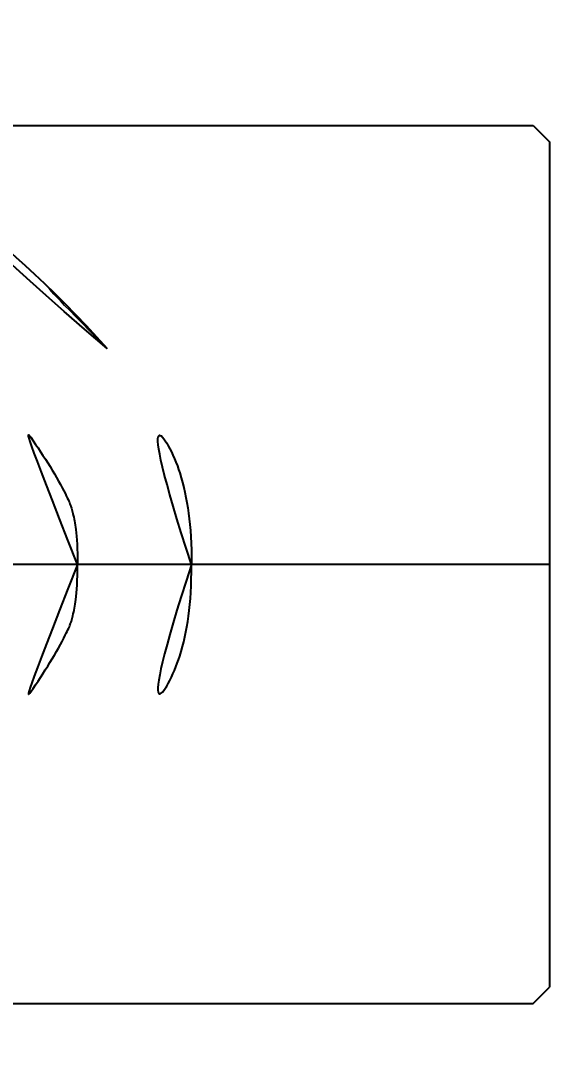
# Model space of a CAD drawing. Extents: x 16296677952 to 16296679688, y -37409618576 to -37409617304.
# Drawn here: x 16296678797.78 to 16296678814.03, y -37409618165.63 to -37409618134.05 of the extents above; entities that cross this region are included whole.
import ezdxf

# ---------------------------------------------------------------- set-up
doc = ezdxf.new("R2010")
doc.units = 0
doc.header["$LTSCALE"] = 10
doc.header["$MEASUREMENT"] = 0
doc.header["$PDMODE"] = 3
doc.header["$PDSIZE"] = -10
doc.linetypes.add('HIDDEN2', pattern=[4.7625, 3.175, -1.5875])
doc.layers.get('0').update_dxf_attribs({"linetype": 'CONTINUOUS'})
doc.layers.get('DEFPOINTS').update_dxf_attribs({"linetype": 'CONTINUOUS'})
doc.layers.add('Default', color=7, linetype='CONTINUOUS')
doc.styles.add('Daelim Dimension', font='')
doc.styles.get('Daelim Dimension').set_extended_font_data('NanumGothic')
doc.dimstyles.new('DEFAULT', dxfattribs={"dimscale": 2, "dimtxt": 2, "dimasz": 2, "dimexe": 0, "dimexo": 2, "dimgap": 1, "dimtad": 1, "dimdec": 1, "dimzin": 9, "dimdsep": 46, "dimtxsty": 'Daelim Dimension', "dimcen": 0.5, "dimclrd": 252, "dimclre": 252, "dimclrt": 3, "dimadec": 1, "dimazin": 0, "dimtfac": 1, "dimtdec": 1, "dimtix": 1, "dimtmove": 0, "dimatfit": 3, "dimfxl": 1, "dimtolj": 1, "dimtzin": 1, "dimlwd": 9, "dimlwe": 9, "dimarcsym": 0})

# ---------------------------------------------------------------- blocks, each defined once
blk = doc.blocks.new('*D42')
at = {"color": 5, "lineweight": 9, "transparency": 16777216}
for p, q in [((16296678746.029, -37409618131.652), (16296678746.029, -37409618118.45)), ((16296678750.029, -37409618118.45), (16296678810.029, -37409618118.45)), ((16296678814.029, -37409618131.652), (16296678814.029, -37409618118.45))]:
    blk.add_line(p, q, dxfattribs=at)
at = {"color": 5, "transparency": 16777216}
for points in [[(16296678750.029, -37409618117.783), (16296678750.029, -37409618119.117), (16296678746.029, -37409618118.45)], [(16296678810.029, -37409618117.783), (16296678810.029, -37409618119.117), (16296678814.029, -37409618118.45)]]:
    blk.add_solid(points, dxfattribs=at)
at = {"layer": 'DEFPOINTS', "color": 0, "transparency": 16777216}
for p in [(16296678814.029, -37409618118.45), (16296678746.029, -37409618135.652), (16296678814.029, -37409618135.652)]:
    blk.add_point(p, dxfattribs=at)
at = {"color": 7, "transparency": 16777216, "insert": (16296678780.029, -37409618111.007), "char_height": 10, "attachment_point": 5, "style": 'Daelim Dimension'}
blk.add_mtext('\\A1;68', dxfattribs=at)
blk = doc.blocks.new('3545')
at = {"color": 1}
for centre, start, end in [((1155.996, 4664.207), 41.4738, 72.5271), ((1155.999, 4688.199), 287.4595, 318.5128)]:
    blk.add_arc(centre, 28.141, start, end, dxfattribs=at)
for points, knots in [([(1179.675, 4676.2), (1179.675, 4677.444), (1179.554, 4678.234), (1178.965, 4680.151), (1177.818, 4681.869), (1177.081, 4682.845)], [3.1417675, 3.1417675, 3.1417675, 3.1417675, 3.2760058, 3.2760058, 3.4696288, 3.4696288, 3.4696288, 3.4696288]), ([(1176.175, 4676.2), (1176.175, 4676.684), (1176.152, 4677.024), (1176.096, 4677.472), (1176.067, 4677.62), (1176.015, 4677.826), (1175.999, 4677.883), (1175.977, 4677.96), (1175.971, 4677.98), (1175.965, 4678.001), (1175.963, 4678.004), (1175.949, 4678.044), (1175.93, 4678.092), (1175.876, 4678.216), (1175.841, 4678.291), (1175.683, 4678.61), (1175.515, 4678.908), (1175.141, 4679.517), (1174.933, 4679.831), (1174.606, 4680.303), (1174.48, 4680.478), (1174.367, 4680.63)], [3.1417675, 3.1417675, 3.1417675, 3.1417675, 3.2056353, 3.2056353, 3.2536971, 3.2536971, 3.2706856, 3.2706856, 3.2776296, 3.2776296, 3.2860195, 3.2860195, 3.3046949, 3.3046949, 3.3233702, 3.3233702, 3.3753179, 3.3753179, 3.4272656, 3.4272656, 3.4613246, 3.4613246, 3.4613246, 3.4613246]), ([(1176.175, 4676.202), (1176.175, 4675.718), (1176.152, 4675.378), (1176.096, 4674.93), (1176.067, 4674.782), (1176.015, 4674.576), (1175.999, 4674.518), (1175.977, 4674.442), (1175.971, 4674.422), (1175.964, 4674.401), (1175.963, 4674.398), (1175.949, 4674.358), (1175.93, 4674.309), (1175.875, 4674.186), (1175.84, 4674.111), (1175.682, 4673.792), (1175.514, 4673.494), (1175.14, 4672.885), (1174.932, 4672.571), (1174.605, 4672.099), (1174.479, 4671.924), (1174.366, 4671.772)], [3.1417675, 3.1417675, 3.1417675, 3.1417675, 3.2056353, 3.2056353, 3.2536971, 3.2536971, 3.2706856, 3.2706856, 3.2776296, 3.2776296, 3.2860195, 3.2860195, 3.3046948, 3.3046948, 3.3233701, 3.3233701, 3.3753185, 3.3753185, 3.4272669, 3.4272669, 3.4613246, 3.4613246, 3.4613246, 3.4613246]), ([(1179.675, 4676.2), (1179.674, 4674.957), (1179.554, 4674.166), (1178.964, 4672.25), (1177.817, 4670.533), (1177.08, 4669.557)], [3.1417675, 3.1417675, 3.1417675, 3.1417675, 3.2760058, 3.2760058, 3.4696288, 3.4696288, 3.4696288, 3.4696288])]:
    blk.add_open_spline(points, degree=3, knots=knots, dxfattribs=at)

msp = doc.modelspace()

# ---------------------------------------------------------------- linework, layer by layer
at = {"color": 0}
for p, q in [((16296678746.52887, -37409618137.277046), (16296678813.52887, -37409618137.277046)), ((16296678813.52887, -37409618137.277046), (16296678814.02887, -37409618137.777046)), ((16296678814.02887, -37409618137.777046), (16296678814.02887, -37409618163.777046)), ((16296678813.52887, -37409618164.277046), (16296678814.02887, -37409618163.777046)), ((16296678746.52887, -37409618164.277046), (16296678813.52887, -37409618164.277046))]:
    msp.add_line(p, q, dxfattribs=at)
at = {"linetype": 'HIDDEN2', "lineweight": 5}
for centre, start, end in [((16296678779.355301, -37409618162.772728), 41.4738109, 55.1620581), ((16296678779.35811, -37409618138.781227), 304.8600733, 318.5127936)]:
    msp.add_arc(centre, 28.141281, start, end, dxfattribs=at)
for points in [[(16296678803.033791, -37409618150.779747), (16296678803.033541, -37409618149.535927), (16296678802.913019, -37409618148.745758), (16296678802.32436, -37409618146.828697), (16296678801.17691, -37409618145.111656), (16296678800.440411, -37409618144.135399)], [(16296678803.033791, -37409618150.779747), (16296678803.033251, -37409618152.02356), (16296678802.91255, -37409618152.813713), (16296678802.323429, -37409618154.730621), (16296678801.175579, -37409618156.447403), (16296678800.43885, -37409618157.423477)]]:
    msp.add_open_spline(points, degree=3, knots=[3.1417675189, 3.1417675189, 3.1417675189, 3.1417675189, 3.2760058354, 3.2760058354, 3.4696288372, 3.4696288372, 3.4696288372, 3.4696288372], dxfattribs=at)
at = {"layer": 'Default'}
msp.add_line((16296678814.02887, -37409618150.777046), (16296678746.02887, -37409618150.777046), dxfattribs=at)

# ---------------------------------------------------------------- block references
msp.add_blockref('3545', (16296677623.35898, -37409622826.980171), dxfattribs=at)

# ---------------------------------------------------------------- dimensions: what is measured, and where the dimension line sits
dim = msp.add_linear_dim(base=(16296678814.02887, -37409618118.450012), p1=(16296678746.02887, -37409618135.652367), p2=(16296678814.02887, -37409618135.652367), text='68', dimstyle='DEFAULT', override={"dimtxt": 5, "dimclrd": 5, "dimclre": 5, "dimclrt": 7})
dim.commit()
dim.dimension.update_dxf_attribs({"geometry": '*D42', "text_midpoint": (16296678780.02887, -37409618111.006523)})

doc.saveas('drawing.dxf')
